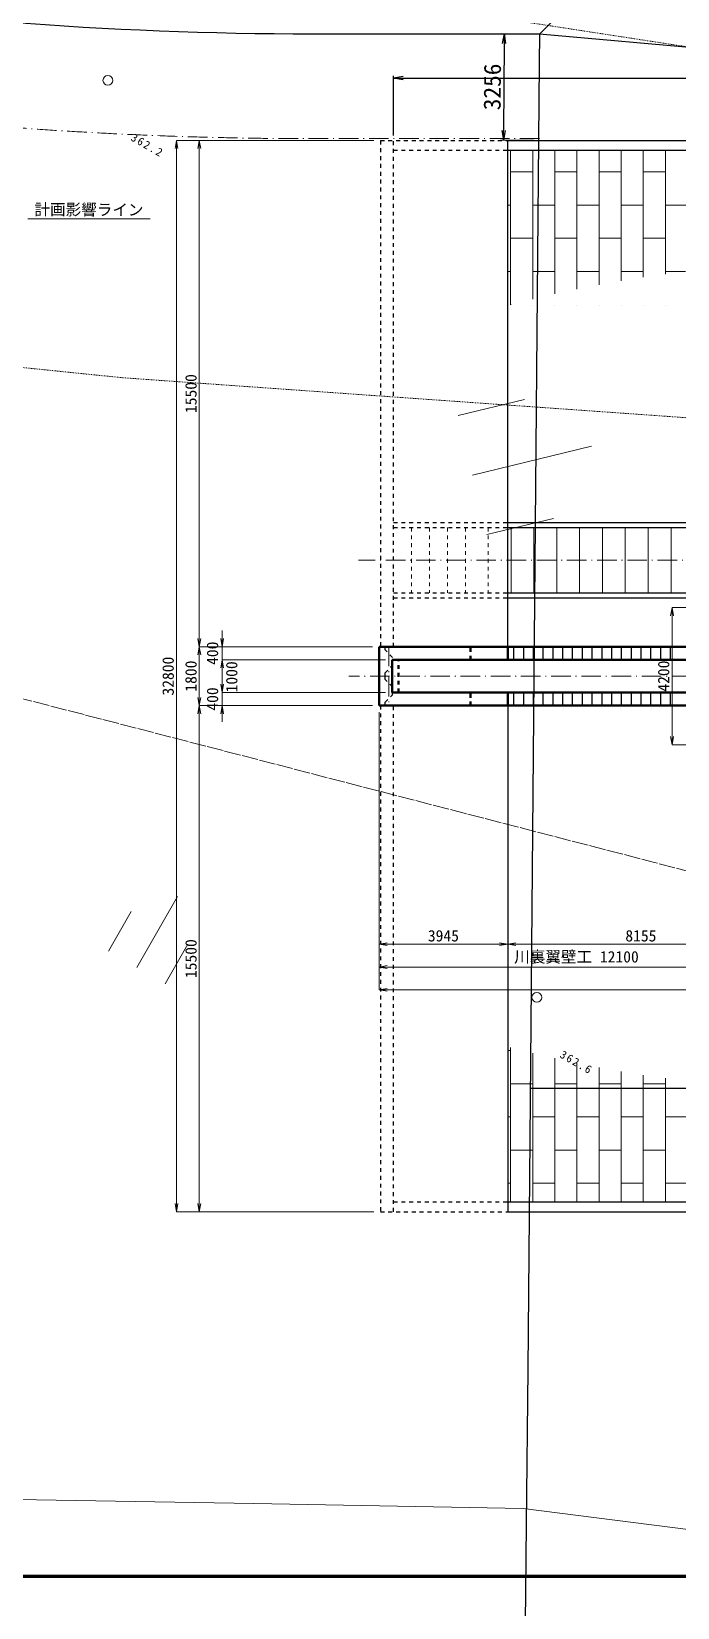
# Model space of a CAD drawing. Header units: millimetres. Extents: x 432273 to 1023813, y -32657 to 705940.
# Drawn here: x 720076 to 739868, y 376520 to 424771 of the extents above; entities that cross this region are included whole.
import ezdxf
from ezdxf.enums import TextEntityAlignment as Align

# ---------------------------------------------------------------- set-up
doc = ezdxf.new("R2010")
doc.units = ezdxf.units.MM
doc.header["$LTSCALE"] = 100
doc.header["$PDSIZE"] = 300
for name, pattern in [('56301', [0.5, 0.25, -0.25]), ('57103', [5.5, 5, -0.5]), ('SXF_一点短鎖線', [9.25, 6, -1.5, 0.25, -1.5]), ('SXF_跳び破線', [12, 6, -6])]:
    doc.linetypes.add(name, pattern=pattern)
doc.layers.get('Defpoints').update_dxf_attribs({"color": 153})
for name, color, linetype, lineweight in [('D-BGD', 7, 'Continuous', 13), ('D-BMK', 2, 'SXF_一点短鎖線', 13), ('D-BYP-STR1', 2, 'Continuous', 13), ('D-BYP-STR2', 6, 'Continuous', 25), ('D-BYP-STR3', 3, 'Continuous', 25), ('D-BYP-STR4', 6, 'Continuous', 25), ('D-STR', 1, 'Continuous', 50), ('D-STR-DIM', 7, 'Continuous', 13), ('D-STR-HTXT', 7, 'Continuous', 13), ('D-STR-TXT', 7, 'Continuous', 13), ('D-TTL', 2, 'Continuous', 140), ('●予備設計_LP横断', 7, 'Continuous', 13)]:
    doc.layers.add(name, color=color, linetype=linetype, lineweight=lineweight)
doc.layers.add('D-WORK2', color=11, linetype='Continuous', plot=False)
doc.styles.add('MS ゴシック', font='MS Gothic.ttf')
doc.styles.add('YOKO_GOTHIC', font='MS Gothic.ttf')
doc.dimstyles.new('DIM-100-F', dxfattribs={"dimscale": 100, "dimtxt": 3.5, "dimasz": 2.5, "dimexe": 0, "dimexo": 2, "dimgap": 0.8, "dimtad": 1, "dimdec": 0, "dimzin": 0, "dimdsep": 46, "dimtxsty": 'MS ゴシック', "dimblk": 'OPEN', "dimcen": 0.1, "dimclrd": 256, "dimclre": 256, "dimclrt": 256, "dimaunit": 1, "dimadec": 4, "dimazin": 0, "dimtfac": 1, "dimtdec": 0, "dimtmove": 2, "dimatfit": 3, "dimldrblk": 'OPEN', "dimfxl": 1, "dimtolj": 1, "dimtzin": 0, "dimlwd": -1, "dimlwe": -1, "dimarcsym": 2})
doc.dimstyles.new('S150', dxfattribs={"dimscale": 150, "dimtxt": 3.5, "dimasz": 2, "dimexe": 0.5, "dimexo": 1, "dimgap": 0.6, "dimtad": 1, "dimdec": 0, "dimdsep": 46, "dimtxsty": 'YOKO_GOTHIC', "dimblk": 'OPEN', "dimcen": 2.5, "dimclrd": 256, "dimclre": 256, "dimclrt": 256, "dimadec": 0, "dimazin": 0, "dimtfac": 1, "dimtdec": 0, "dimtix": 1, "dimtmove": 2, "dimatfit": 3, "dimldrblk": 'OPEN', "dimfxl": 1, "dimlwd": -1, "dimlwe": -1, "dimarcsym": 0})

# ---------------------------------------------------------------- blocks, each defined once
blk = doc.blocks.new('_Open')
at = {"color": 0, "linetype": 'ByBlock', "lineweight": -2}
for p, q in [((-1, 0.17), (0, 0)), ((-1, -0.17), (0, 0)), ((0, 0), (-1, 0))]:
    blk.add_line(p, q, dxfattribs=at)
blk = doc.blocks.new('*D252')
at = {"layer": 'D-STR-DIM', "ltscale": 0.2, "transparency": 16777216}
for p, q in [((730723, 403935), (730723, 396128)), ((742823, 402735), (742823, 396128)), ((742573, 396128), (730973, 396128))]:
    blk.add_line(p, q, dxfattribs=at)
at = {"layer": 'Defpoints', "color": 0, "ltscale": 0.2, "transparency": 16777216}
for p in [(730723, 404135), (742823, 402935), (730723, 396128)]:
    blk.add_point(p, dxfattribs=at)
at = {"layer": 'D-STR-DIM', "ltscale": 0.2, "transparency": 16777216, "xscale": 250, "yscale": 250, "zscale": 250, "rotation": 180}
blk.add_blockref('_Open', (730723, 396128), dxfattribs=at)
at = {"layer": 'D-STR-DIM', "ltscale": 0.2, "transparency": 16777216, "xscale": 250, "yscale": 250, "zscale": 250}
blk.add_blockref('_Open', (742823, 396128), dxfattribs=at)
at = {"layer": 'D-STR-DIM', "ltscale": 0.2, "transparency": 16777216, "insert": (736773, 396421), "char_height": 350, "attachment_point": 5, "style": 'MS ゴシック'}
blk.add_mtext('\\A1;川裏翼壁工 12100', dxfattribs=at)
blk = doc.blocks.new('*D71')
at = {"layer": 'D-STR-DIM', "ltscale": 0.2, "transparency": 16777216}
for p, q in [((730723, 403935), (730723, 396828)), ((734668, 403935), (734668, 396828)), ((730973, 396828), (734418, 396828))]:
    blk.add_line(p, q, dxfattribs=at)
at = {"layer": 'Defpoints', "color": 0, "ltscale": 0.2, "transparency": 16777216}
for p in [(730723, 404135), (734668, 404135), (734668, 396828)]:
    blk.add_point(p, dxfattribs=at)
at = {"layer": 'D-STR-DIM', "ltscale": 0.2, "transparency": 16777216, "xscale": 250, "yscale": 250, "zscale": 250, "rotation": 180}
blk.add_blockref('_Open', (730723, 396828), dxfattribs=at)
at = {"layer": 'D-STR-DIM', "ltscale": 0.2, "transparency": 16777216, "xscale": 250, "yscale": 250, "zscale": 250}
blk.add_blockref('_Open', (734668, 396828), dxfattribs=at)
at = {"layer": 'D-STR-DIM', "ltscale": 0.2, "transparency": 16777216, "insert": (732696, 397083), "char_height": 350, "attachment_point": 5, "style": 'MS ゴシック'}
blk.add_mtext('\\A1;3945', dxfattribs=at)
blk = doc.blocks.new('*D77')
at = {"layer": 'D-STR-DIM', "ltscale": 0.2, "transparency": 16777216}
for p, q in [((730923, 405535), (725918, 405535)), ((725918, 405285), (725918, 404785)), ((730923, 404535), (725918, 404535))]:
    blk.add_line(p, q, dxfattribs=at)
at = {"layer": 'Defpoints', "color": 0, "ltscale": 0.2, "transparency": 16777216}
for p in [(731123, 405535), (725918, 404535), (731123, 404535)]:
    blk.add_point(p, dxfattribs=at)
at = {"layer": 'D-STR-DIM', "ltscale": 0.2, "transparency": 16777216, "xscale": 250, "yscale": 250, "zscale": 250}
for p, rotation in [((725918, 405535), 90), ((725918, 404535), 270)]:
    blk.add_blockref('_Open', p, dxfattribs=dict(at, rotation=rotation))
at = {"layer": 'D-STR-DIM', "ltscale": 0.2, "transparency": 16777216, "insert": (726211, 405013), "char_height": 350, "attachment_point": 5, "rotation": 90, "style": 'MS ゴシック'}
blk.add_mtext('\\A1;1000', dxfattribs=at)
blk = doc.blocks.new('*D78')
at = {"layer": 'D-STR-DIM', "ltscale": 0.2, "transparency": 16777216}
for p, q in [((725918, 404785), (725918, 405035)), ((730923, 404535), (725918, 404535)), ((725918, 404535), (725918, 404135)), ((730523, 404135), (725918, 404135)), ((725918, 403885), (725918, 403635))]:
    blk.add_line(p, q, dxfattribs=at)
at = {"layer": 'Defpoints', "color": 0, "ltscale": 0.2, "transparency": 16777216}
for p in [(731123, 404535), (725918, 404135), (730723, 404135)]:
    blk.add_point(p, dxfattribs=at)
at = {"layer": 'D-STR-DIM', "ltscale": 0.2, "transparency": 16777216, "xscale": 250, "yscale": 250, "zscale": 250}
for p, rotation in [((725918, 404535), 270), ((725918, 404135), 90)]:
    blk.add_blockref('_Open', p, dxfattribs=dict(at, rotation=rotation))
at = {"layer": 'D-STR-DIM', "ltscale": 0.2, "transparency": 16777216, "insert": (725623, 404335), "char_height": 350, "attachment_point": 5, "rotation": 90, "style": 'MS ゴシック'}
blk.add_mtext('\\A1;400', dxfattribs=at)
blk = doc.blocks.new('*D79')
at = {"layer": 'D-STR-DIM', "ltscale": 0.2, "transparency": 16777216}
for p, q in [((730523, 405935), (725218, 405935)), ((725218, 405685), (725218, 404385)), ((730523, 404135), (725218, 404135))]:
    blk.add_line(p, q, dxfattribs=at)
at = {"layer": 'Defpoints', "color": 0, "ltscale": 0.2, "transparency": 16777216}
for p in [(730723, 405935), (725218, 404135), (730723, 404135)]:
    blk.add_point(p, dxfattribs=at)
at = {"layer": 'D-STR-DIM', "ltscale": 0.2, "transparency": 16777216, "xscale": 250, "yscale": 250, "zscale": 250}
for p, rotation in [((725218, 405935), 90), ((725218, 404135), 270)]:
    blk.add_blockref('_Open', p, dxfattribs=dict(at, rotation=rotation))
at = {"layer": 'D-STR-DIM', "ltscale": 0.2, "transparency": 16777216, "insert": (724963, 405035), "char_height": 350, "attachment_point": 5, "rotation": 90, "style": 'MS ゴシック'}
blk.add_mtext('\\A1;1800', dxfattribs=at)
blk = doc.blocks.new('*D80')
at = {"layer": 'D-STR-DIM', "ltscale": 0.2, "transparency": 16777216}
for p, q in [((725918, 406185), (725918, 406435)), ((730523, 405935), (725918, 405935)), ((725918, 405935), (725918, 405535)), ((730923, 405535), (725918, 405535)), ((725918, 405285), (725918, 405035))]:
    blk.add_line(p, q, dxfattribs=at)
at = {"layer": 'Defpoints', "color": 0, "ltscale": 0.2, "transparency": 16777216}
for p in [(730723, 405935), (725918, 405535), (731123, 405535)]:
    blk.add_point(p, dxfattribs=at)
at = {"layer": 'D-STR-DIM', "ltscale": 0.2, "transparency": 16777216, "xscale": 250, "yscale": 250, "zscale": 250}
for p, rotation in [((725918, 405935), 270), ((725918, 405535), 90)]:
    blk.add_blockref('_Open', p, dxfattribs=dict(at, rotation=rotation))
at = {"layer": 'D-STR-DIM', "ltscale": 0.2, "transparency": 16777216, "insert": (725623, 405735), "char_height": 350, "attachment_point": 5, "rotation": 90, "style": 'MS ゴシック'}
blk.add_mtext('\\A1;400', dxfattribs=at)
blk = doc.blocks.new('*D118')
at = {"layer": 'D-STR-DIM', "ltscale": 0.2, "transparency": 16777216}
for p, q in [((742623, 407135), (739700, 407135)), ((739700, 406885), (739700, 403185)), ((742623, 402935), (739700, 402935))]:
    blk.add_line(p, q, dxfattribs=at)
at = {"layer": 'Defpoints', "color": 0, "ltscale": 0.2, "transparency": 16777216}
for p in [(742823, 407135), (739700, 402935), (742823, 402935)]:
    blk.add_point(p, dxfattribs=at)
at = {"layer": 'D-STR-DIM', "ltscale": 0.2, "transparency": 16777216, "xscale": 250, "yscale": 250, "zscale": 250}
for p, rotation in [((739700, 407135), 90), ((739700, 402935), 270)]:
    blk.add_blockref('_Open', p, dxfattribs=dict(at, rotation=rotation))
at = {"layer": 'D-STR-DIM', "ltscale": 0.2, "transparency": 16777216, "insert": (739445, 405035), "char_height": 350, "attachment_point": 5, "rotation": 90, "style": 'MS ゴシック'}
blk.add_mtext('\\A1;4200', dxfattribs=at)
blk = doc.blocks.new('*D130')
at = {"layer": 'D-STR-DIM', "ltscale": 0.2, "transparency": 16777216}
for p, q in [((734668, 403935), (734668, 396828)), ((742823, 402735), (742823, 396828)), ((734918, 396828), (742573, 396828))]:
    blk.add_line(p, q, dxfattribs=at)
at = {"layer": 'Defpoints', "color": 0, "ltscale": 0.2, "transparency": 16777216}
for p in [(734668, 404135), (742823, 402935), (742823, 396828)]:
    blk.add_point(p, dxfattribs=at)
at = {"layer": 'D-STR-DIM', "ltscale": 0.2, "transparency": 16777216, "xscale": 250, "yscale": 250, "zscale": 250, "rotation": 180}
blk.add_blockref('_Open', (734668, 396828), dxfattribs=at)
at = {"layer": 'D-STR-DIM', "ltscale": 0.2, "transparency": 16777216, "xscale": 250, "yscale": 250, "zscale": 250}
blk.add_blockref('_Open', (742823, 396828), dxfattribs=at)
at = {"layer": 'D-STR-DIM', "ltscale": 0.2, "transparency": 16777216, "insert": (738746, 397083), "char_height": 350, "attachment_point": 5, "style": 'MS ゴシック'}
blk.add_mtext('\\A1;8155', dxfattribs=at)
blk = doc.blocks.new('*D277')
at = {"layer": 'D-STR-DIM', "ltscale": 0.2, "transparency": 16777216}
for p, q in [((730723, 403935), (730723, 395428)), ((764485, 401793), (764485, 395428)), ((730973, 395428), (764235, 395428))]:
    blk.add_line(p, q, dxfattribs=at)
at = {"layer": 'Defpoints', "color": 0, "ltscale": 0.2, "transparency": 16777216}
for p in [(730723, 404135), (764485, 401993), (764485, 395428)]:
    blk.add_point(p, dxfattribs=at)
at = {"layer": 'D-STR-DIM', "ltscale": 0.2, "transparency": 16777216, "xscale": 250, "yscale": 250, "zscale": 250, "rotation": 180}
blk.add_blockref('_Open', (730723, 395428), dxfattribs=at)
at = {"layer": 'D-STR-DIM', "ltscale": 0.2, "transparency": 16777216, "xscale": 250, "yscale": 250, "zscale": 250}
blk.add_blockref('_Open', (764485, 395428), dxfattribs=at)
at = {"layer": 'D-STR-DIM', "ltscale": 0.2, "transparency": 16777216, "insert": (748054, 395683), "char_height": 350, "attachment_point": 5, "style": 'MS ゴシック'}
blk.add_mtext('\\A1;33762', dxfattribs=at)
blk = doc.blocks.new('*D86')
at = {"layer": 'D-STR-DIM', "ltscale": 0.2, "transparency": 16777216}
for p, q in [((730568, 421435), (725218, 421435)), ((725218, 406185), (725218, 421185)), ((730523, 405935), (725218, 405935))]:
    blk.add_line(p, q, dxfattribs=at)
at = {"layer": 'Defpoints', "color": 0, "ltscale": 0.2, "transparency": 16777216}
for p in [(725218, 421435), (730768, 421435), (730723, 405935)]:
    blk.add_point(p, dxfattribs=at)
at = {"layer": 'D-STR-DIM', "ltscale": 0.2, "transparency": 16777216, "xscale": 250, "yscale": 250, "zscale": 250}
for p, rotation in [((725218, 421435), 90), ((725218, 405935), 270)]:
    blk.add_blockref('_Open', p, dxfattribs=dict(at, rotation=rotation))
at = {"layer": 'D-STR-DIM', "ltscale": 0.2, "transparency": 16777216, "insert": (724963, 413685), "char_height": 350, "attachment_point": 5, "rotation": 90, "style": 'MS ゴシック'}
blk.add_mtext('\\A1;15500', dxfattribs=at)
blk = doc.blocks.new('*D87')
at = {"layer": 'D-STR-DIM', "ltscale": 0.2, "transparency": 16777216}
for p, q in [((730523, 404135), (725218, 404135)), ((725218, 403885), (725218, 388885)), ((730568, 388635), (725218, 388635))]:
    blk.add_line(p, q, dxfattribs=at)
at = {"layer": 'Defpoints', "color": 0, "ltscale": 0.2, "transparency": 16777216}
for p in [(730723, 404135), (725218, 388635), (730768, 388635)]:
    blk.add_point(p, dxfattribs=at)
at = {"layer": 'D-STR-DIM', "ltscale": 0.2, "transparency": 16777216, "xscale": 250, "yscale": 250, "zscale": 250}
for p, rotation in [((725218, 404135), 90), ((725218, 388635), 270)]:
    blk.add_blockref('_Open', p, dxfattribs=dict(at, rotation=rotation))
at = {"layer": 'D-STR-DIM', "ltscale": 0.2, "transparency": 16777216, "insert": (724963, 396385), "char_height": 350, "attachment_point": 5, "rotation": 90, "style": 'MS ゴシック'}
blk.add_mtext('\\A1;15500', dxfattribs=at)
blk = doc.blocks.new('*D253')
at = {"layer": 'Defpoints', "ltscale": 0.01, "transparency": 16777216}
for p, q in [((731168, 421585), (731168, 423414)), ((731468, 423339), (754769, 423339)), ((755069, 421585), (755069, 423414))]:
    blk.add_line(p, q, dxfattribs=at)
at = {"layer": 'Defpoints', "color": 0, "ltscale": 0.01, "transparency": 16777216}
for p in [(755069, 423339), (731168, 421435), (755069, 421435)]:
    blk.add_point(p, dxfattribs=at)
at = {"layer": 'Defpoints', "ltscale": 0.01, "transparency": 16777216, "xscale": 300, "yscale": 300, "zscale": 300, "rotation": 180}
blk.add_blockref('_Open', (731168, 423339), dxfattribs=at)
at = {"layer": 'Defpoints', "ltscale": 0.01, "transparency": 16777216, "xscale": 300, "yscale": 300, "zscale": 300}
blk.add_blockref('_Open', (755069, 423339), dxfattribs=at)
at = {"layer": 'Defpoints', "ltscale": 0.01, "transparency": 16777216, "insert": (743119, 423691), "char_height": 525, "attachment_point": 5, "style": 'YOKO_GOTHIC'}
blk.add_mtext('23901', dxfattribs=at)
blk = doc.blocks.new('M6334')
at = {"layer": '●予備設計_LP横断', "linetype": 'Continuous', "lineweight": 9}
for p, q in [((0, -1.25), (0, 1.25)), ((-1, -1.25), (-1, 0.15)), ((1, -1.25), (1, 0.15))]:
    blk.add_line(p, q, dxfattribs=at)
blk = doc.blocks.new('M7312')
at = {"layer": '●予備設計_LP横断', "linetype": 'Continuous', "lineweight": 20}
blk.add_circle((0, -0.001), 0.15, dxfattribs=at)
blk = doc.blocks.new('21311212131313131')
at = {"layer": 'D-BGD', "linetype": 'Continuous'}
for p, q in [((2622372.2966, -1257923.3081), (2621410.8681, -1254298.362)), ((2624185.6468, -1257443.074), (2623647.2435, -1255413.1936)), ((2620560.3038, -1258403.1451), (2620022.7777, -1256373.7449))]:
    blk.add_line(p, q, dxfattribs=at)
at = {"layer": 'D-BGD', "linetype": 'Continuous', "elevation": 362999.9804, "flags": 128}
blk.add_lwpolyline([(2658079.1672, -1299671.6873), (2656262.6393, -1296692.4454), (2654780.6646, -1294187.0602), (2653869.9155, -1292025.1663), (2653488.2145, -1289656.9763), (2654051.4251, -1279725.4743), (2653991.291, -1263964.5855), (2653973.6396, -1255714.7253), (2654818.213, -1247745.3526), (2654928.5825, -1245815.266), (2654579.9115, -1245335.9608), (2653589.4735, -1244977.3043), (2638376.1595, -1244405.7899), (2633206.8406, -1244212.8207), (2625279.8702, -1244032.1614), (2608243.1191, -1245581.5745), (2597180.6312, -1246126.3782), (2588288.9169, -1246687.5849), (2584756.2682, -1247153.4619), (2582338.6615, -1247335.9646)], dxfattribs=at)
at = {"layer": 'D-BGD', "linetype": '57103', "elevation": 362499.9804, "flags": 128}
blk.add_lwpolyline([(2831012.6992, -1366123.2899), (2830752.2493, -1366154.4276), (2817077.7037, -1367428.5261), (2817043.5489, -1371085.3121), (2800207.9036, -1371440.6141), (2799994.1847, -1372636.9406), (2776188.712, -1374016.162), (2775439.0128, -1371543.4193), (2750086.3378, -1373935.0471), (2749572.1162, -1368612.2934), (2767724.0888, -1366786.2815), (2768644.8509, -1365982.6091), (2769194.4264, -1364557.7199), (2768875.4727, -1347803.535), (2768180.9353, -1342708.1207), (2767141.3526, -1336662.8374), (2766760.6333, -1335953.0506), (2765614.9821, -1335693.5474), (2765578.7913, -1333389.9845), (2761377.2342, -1332830.7341), (2760777.9461, -1332519.762), (2760481.3032, -1332097.4398), (2760516.7091, -1322603.2023), (2758749.5119, -1322493.0815), (2758466.5756, -1330186.2156), (2758152.2307, -1332053.6601), (2757870.1753, -1333054.1114), (2757191.6182, -1334114.532), (2753108.7077, -1336605.9936), (2747273.5243, -1337889.6673), (2736108.5192, -1338723.7808), (2734122.6662, -1340795.6972), (2733859.6043, -1342319.5634), (2733114.1858, -1362394.5626), (2732547.413, -1363577.7402), (2730579.1033, -1364613.8452), (2728910.9854, -1365316.0896), (2727762.4303, -1365333.7295), (2726331.575, -1365048.6227), (2723144.6224, -1363237.8438), (2718074.1264, -1357543.567), (2715066.4632, -1354139.1209), (2712397.3067, -1349612.362), (2711122.4889, -1346026.762), (2709341.0676, -1344255.7988), (2708332.7143, -1343765.3507), (2706833.3742, -1343120.1219), (2704825.2364, -1342485.9281), (2701800.0816, -1342278.8343), (2694854.1425, -1342240.7748), (2692826.5406, -1342645.9009), (2691223.2868, -1343204.6683), (2688215.924, -1343889.7043), (2684776.2259, -1344947.9842), (2681195.4155, -1347319.8608), (2675268.4675, -1350370.5202), (2671310.4414, -1354074.9467), (2666753.1492, -1357924.4284), (2665147.7632, -1359513.7633), (2663987.5612, -1360468.9789), (2662795.2159, -1361097.6478), (2660669.8069, -1361425.2898), (2659029.8529, -1360878.6497), (2658044.7735, -1360460.2246), (2656538.5731, -1359290.2426), (2655578.5144, -1357695.3147), (2653179.7939, -1353453.4072), (2649363.7171, -1350330.3297), (2646086.6108, -1346722.5185), (2644548.623, -1345829.2648), (2639246.993, -1342387.7168), (2637490.1438, -1340413.5979), (2636977.8488, -1339160.6959), (2637145.5554, -1337469.4847), (2640167.9302, -1320784.2484), (2642105.7601, -1312948.2295), (2643536.402, -1309766.3628), (2647372.6459, -1303287.6772), (2647820.7291, -1301434.164), (2647826.4349, -1300571.9985), (2647644.2049, -1299805.3166), (2647324.3789, -1299512.8079), (2646435.8067, -1299134.674), (2644191.5378, -1299217.1216), (2631308.7427, -1304850.946), (2626711.1803, -1305960.5309), (2625121.1633, -1304854.1084), (2624541.5889, -1303497.1127), (2623950.9738, -1301739.6198), (2627616.8881, -1279538.9036), (2634115.1534, -1252099.7936), (2634700.6786, -1249716.1609), (2635003.7256, -1248296.2668), (2634878.7255, -1247002.2959), (2633658.7892, -1246256.9347)], dxfattribs=at)
at = {"layer": 'D-BGD', "linetype": '56301', "flags": 128}
for points in [[(2626362.9065, -1347299.1899), (2626867.152, -1342063.1473), (2627521.3121, -1332152.9334), (2627723.644, -1308515.5586), (2616035.8342, -1312836.9963), (2619617.3618, -1268701.3474), (2619762.0756, -1265813.0492), (2620656.2981, -1247906.9211)], [(2609499.4056, -1248811.5981), (2605278.001, -1280748.5359), (2603417.177, -1303435.809), (2602240.5127, -1317786.5835), (2589785.6757, -1322359.6045), (2589797.0185, -1310435.3126), (2580726.911, -1311532.7215), (2563119.8363, -1313663.7083), (2554093.9974, -1313836.8395), (2549130.5967, -1323567.7677), (2546503.9745, -1330804.4086), (2544901.6984, -1335218.1809)]]:
    blk.add_lwpolyline(points, dxfattribs=at)
at = {"layer": 'D-BYP-STR2'}
for p, q in [((2641100.4164, -1255764.1255), (2640626.9081, -1233025.1591)), ((2610382.2517, -1233712.8606), (2608833.4631, -1256149.3365)), ((2589334.9906, -1237692.9359), (2608833.4631, -1256149.3365))]:
    blk.add_line(p, q, dxfattribs=at)
at = {"layer": 'D-BYP-STR2', "flags": 128}
blk.add_lwpolyline([(2609723.4346, -1256138.7036), (2629722.7948, -1255899.7631), (2649722.1657, -1255661.3418), (2654475.1154, -1255609.4417)], dxfattribs=at)
at = {"layer": 'D-BYP-STR2', "linetype": 'Continuous', "flags": 128}
for points in [[(2654475.1154, -1255609.4417), (2665551.8048, -1255488.4893)], [(2608833.4631, -1256149.3365), (2609723.4346, -1256138.7036)]]:
    blk.add_lwpolyline(points, dxfattribs=at)
at = {"layer": 'D-BYP-STR2', "flags": 128}
blk.add_lwpolyline([(2608833.4631, -1256149.3365), (2608978.4359, -1263111.2655, -0.0787115282), (2603914.9866, -1300036.1224), (2598067.2639, -1319393.3561)], format="xyb", dxfattribs=at)
at = {"layer": 'D-STR-TXT'}
blk.add_line((2627673.1793, -1259974.3175), (2627431.6772, -1248376.8317), dxfattribs=at)
at = {"layer": 'D-BGD', "linetype": 'Continuous', "lineweight": 20, "xscale": 1000, "yscale": 1000, "zscale": 1000, "rotation": 61.30205960440028}
for p in [(2638319.2961, -1255617.719, 362555.9804), (2610523.5298, -1269342.2937, 362163.9804)]:
    blk.add_blockref('M7312', p, dxfattribs=at)
at = {"layer": 'D-BGD', "linetype": 'Continuous', "lineweight": 9, "xscale": 1000, "yscale": 1000, "zscale": 1000, "rotation": 61.30205960440028}
blk.add_blockref('M6334', (2636562.1207, -1267290.8207), dxfattribs=at)
at = {"layer": 'D-BGD', "linetype": 'Continuous', "char_height": 250, "attachment_point": 7, "rotation": 61.3020596, "line_spacing_factor": 0.722892, "style": 'MS ゴシック'}
for s, insert in [('\\T1.287;362.6', (2640132.5582, -1254900.3088, 362555.9804)), ('\\T1.284;362.2', (2612336.792, -1268624.8835, 362163.9804))]:
    blk.add_mtext(s, dxfattribs=dict(at, insert=insert))
blk = doc.blocks.new('*D110')
at = {"layer": 'D-STR-DIM', "ltscale": 0.2, "transparency": 16777216}
for p, q in [((730568, 421435), (724518, 421435)), ((724518, 388885), (724518, 421185)), ((730568, 388635), (724518, 388635))]:
    blk.add_line(p, q, dxfattribs=at)
at = {"layer": 'Defpoints', "color": 0, "ltscale": 0.2, "transparency": 16777216}
for p in [(724518, 421435), (730768, 421435), (730768, 388635)]:
    blk.add_point(p, dxfattribs=at)
at = {"layer": 'D-STR-DIM', "ltscale": 0.2, "transparency": 16777216, "xscale": 250, "yscale": 250, "zscale": 250}
for p, rotation in [((724518, 421435), 90), ((724518, 388635), 270)]:
    blk.add_blockref('_Open', p, dxfattribs=dict(at, rotation=rotation))
at = {"layer": 'D-STR-DIM', "ltscale": 0.2, "transparency": 16777216, "insert": (724263, 405035), "char_height": 350, "attachment_point": 5, "rotation": 90, "style": 'MS ゴシック'}
blk.add_mtext('\\A1;32800', dxfattribs=at)
blk = doc.blocks.new('*D143')
at = {"layer": 'D-WORK2', "ltscale": 1500, "transparency": 16777216}
for p, q in [((735491, 424692), (734488, 424701)), ((734560, 424400), (734537, 421744)), ((735462, 421436), (734459, 421445))]:
    blk.add_line(p, q, dxfattribs=at)
at = {"layer": 'Defpoints', "color": 0, "ltscale": 1500, "transparency": 16777216}
for p in [(735641, 424691), (734534, 421444), (735612, 421435)]:
    blk.add_point(p, dxfattribs=at)
at = {"layer": 'D-WORK2', "ltscale": 1500, "transparency": 16777216, "xscale": 299.9999999999999, "yscale": 299.9999999999999, "zscale": 299.9999999999999}
for p, rotation in [((734563, 424700), 89.49156840343505), ((734534, 421444), 269.4915684034351)]:
    blk.add_blockref('_Open', p, dxfattribs=dict(at, rotation=rotation))
at = {"layer": 'D-WORK2', "ltscale": 1500, "transparency": 16777216, "insert": (734196, 423075), "char_height": 525, "attachment_point": 5, "rotation": 89.4916, "style": 'YOKO_GOTHIC'}
blk.add_mtext('3256', dxfattribs=at)

msp = doc.modelspace()

# ---------------------------------------------------------------- hatches: boundary and pattern name
at = {"layer": 'D-BYP-STR1'}
h = msp.add_hatch(dxfattribs=at)
h.set_pattern_fill('AR-BRSTD', color=256, scale=10, angle=90)
h.set_pattern_definition([(90, (74271.6, 1135736.43), (-677.418, 4e-14), []), (180, (74271.6, 1135736.4), (-677.418, -1016), [677.418, -677.418])])
edge = h.paths.add_edge_path()
edge.add_line((734668.4, 421134.8), (734668.4, 416382.9))
edge.add_arc((744868.5, 377819.9), 39889.2, 75.18429, 104.81571, ccw=False)
edge.add_line((755068.6, 416382.9), (755068.6, 421134.8))
edge.add_line((755068.6, 421134.8), (734668.4, 421134.8))
h = msp.add_hatch(dxfattribs=at)
h.set_pattern_fill('AR-BRSTD', color=256, scale=10, angle=90)
h.set_pattern_definition([(90, (74271.6, 1134236.43), (-677.418, 4e-14), []), (180, (74271.6, 1134236.4), (-677.418, -1016), [677.418, -677.418])])
edge = h.paths.add_edge_path()
edge.add_line((734668.4, 388934.8), (734668.4, 393686.6))
edge.add_arc((744868.5, 432249.7), 39889.2, 255.18429, 284.81571)
edge.add_line((755068.6, 393686.6), (755068.6, 388934.8))
edge.add_line((755068.6, 388934.8), (734668.4, 388934.8))

# ---------------------------------------------------------------- linework, layer by layer
at = {"layer": 'D-BMK', "linetype": 'SXF_一点短鎖線'}
for p, q in [((759281.4, 408584.8, 354000), (730094.5, 408584.8, 354000)), ((731022.9, 405934.8, 354000), (731022.9, 404134.8, 354000)), ((810597.2, 405034.8, 354000), (729800.3, 405034.8, 354000))]:
    msp.add_line(p, q, dxfattribs=at)
at = {"layer": 'D-BMK', "linetype": 'SXF_一点短鎖線', "elevation": 354000, "flags": 128}
msp.add_lwpolyline([(735641.3, 421490.8), (728677.9, 421490.8, -0.0787115), (690877.5, 427478.5), (671646.2, 433728)], format="xyb", dxfattribs=at)
at = {"layer": 'D-BYP-STR1', "linetype": 'SXF_跳び破線', "ltscale": 0.2}
for p, q in [((731718.7, 409584.8, 354000), (731718.7, 407584.8, 354000)), ((732268.9, 409584.8, 354000), (732268.9, 407584.8, 354000)), ((732819.2, 409584.8, 354000), (732819.2, 407584.8, 354000)), ((733369.4, 409584.8, 354000), (733369.4, 407584.8, 354000)), ((734069.4, 409584.8, 354000), (734069.4, 407584.8, 354000))]:
    msp.add_line(p, q, dxfattribs=at)
at = {"layer": 'D-BYP-STR1', "ltscale": 0.2}
for p, q in [((734769.4, 409584.8, 354000), (734769.4, 407584.8, 354000)), ((735469.4, 409584.8, 354000), (735469.4, 407584.8, 354000)), ((736169.4, 409584.8, 354000), (736169.4, 407584.8, 354000)), ((736869.4, 409584.8, 354000), (736869.4, 407584.8, 354000)), ((737569.4, 409584.8, 354000), (737569.4, 407584.8, 354000)), ((738269.4, 409584.8, 354000), (738269.4, 407584.8, 354000)), ((738969.4, 409584.8, 354000), (738969.4, 407584.8, 354000)), ((739669.4, 409584.8, 354000), (739669.4, 407584.8, 354000))]:
    msp.add_line(p, q, dxfattribs=at)
at = {"layer": 'D-BYP-STR1', "linetype": 'Continuous', "lineweight": 25}
for p, q in [((734845.4, 405934.8, 354000), (734845.4, 405534.8, 354000)), ((735145.4, 405934.8, 354000), (735145.4, 405534.8, 354000)), ((735445.4, 405934.8, 354000), (735445.4, 405534.8, 354000)), ((735745.4, 405934.8, 354000), (735745.4, 405534.8, 354000)), ((736045.4, 405934.8, 354000), (736045.4, 405534.8, 354000)), ((736345.4, 405934.8, 354000), (736345.4, 405534.8, 354000)), ((736645.4, 405934.8, 354000), (736645.4, 405534.8, 354000)), ((736945.4, 405934.8, 354000), (736945.4, 405534.8, 354000)), ((737245.4, 405934.8, 354000), (737245.4, 405534.8, 354000)), ((737545.4, 405934.8, 354000), (737545.4, 405534.8, 354000)), ((737845.4, 405934.8, 354000), (737845.4, 405534.8, 354000)), ((738145.4, 405934.8, 354000), (738145.4, 405534.8, 354000)), ((738445.4, 405934.8, 354000), (738445.4, 405534.8, 354000)), ((738745.4, 405934.8, 354000), (738745.4, 405534.8, 354000)), ((739045.4, 405934.8, 354000), (739045.4, 405534.8, 354000)), ((739345.4, 405934.8, 354000), (739345.4, 405534.8, 354000)), ((739645.4, 405934.8, 354000), (739645.4, 405534.8, 354000)), ((734845.4, 404534.8, 354000), (734845.4, 404134.8, 354000)), ((735145.4, 404534.8, 354000), (735145.4, 404134.8, 354000)), ((735445.4, 404534.8, 354000), (735445.4, 404134.8, 354000)), ((735745.4, 404534.8, 354000), (735745.4, 404134.8, 354000)), ((736045.4, 404534.8, 354000), (736045.4, 404134.8, 354000)), ((736345.4, 404534.8, 354000), (736345.4, 404134.8, 354000)), ((736645.4, 404534.8, 354000), (736645.4, 404134.8, 354000)), ((736945.4, 404534.8, 354000), (736945.4, 404134.8, 354000)), ((737245.4, 404534.8, 354000), (737245.4, 404134.8, 354000)), ((737545.4, 404534.8, 354000), (737545.4, 404134.8, 354000)), ((737845.4, 404534.8, 354000), (737845.4, 404134.8, 354000)), ((738145.4, 404534.8, 354000), (738145.4, 404134.8, 354000)), ((738445.4, 404534.8, 354000), (738445.4, 404134.8, 354000)), ((738745.4, 404534.8, 354000), (738745.4, 404134.8, 354000)), ((739045.4, 404534.8, 354000), (739045.4, 404134.8, 354000)), ((739345.4, 404534.8, 354000), (739345.4, 404134.8, 354000)), ((739645.4, 404534.8, 354000), (739645.4, 404134.8, 354000))]:
    msp.add_line(p, q, dxfattribs=at)
at = {"layer": 'D-BYP-STR3', "linetype": 'SXF_跳び破線', "ltscale": 0.2}
for p, q in [((730768.4, 421434.8, 354000), (734664.9, 421434.8, 354000)), ((731168.4, 421134.8, 354000), (734664.9, 421134.8, 354000)), ((731168.4, 409734.8, 354000), (734668.4, 409734.8, 354000)), ((731168.4, 409584.8, 354000), (734668.4, 409584.8, 354000)), ((731168.4, 407584.8, 354000), (734668.4, 407584.8, 354000)), ((731168.4, 407434.8, 354000), (734668.4, 407434.8, 354000)), ((731168.4, 388934.8, 354000), (734664.9, 388934.8, 354000)), ((730768.4, 388634.8, 354000), (734664.9, 388634.8, 354000))]:
    msp.add_line(p, q, dxfattribs=at)
at = {"layer": 'D-BYP-STR3', "ltscale": 0.2}
for p, q in [((734664.9, 421434.8, 354000), (755069.3, 421434.8, 354000)), ((734668.4, 405934.8, 354000), (734668.4, 421434.8, 354000)), ((734664.9, 421134.8, 354000), (755069.3, 421134.8, 354000)), ((734668.4, 409734.8, 354000), (758598.6, 409734.8, 354000)), ((734668.4, 409584.8, 354000), (758098.6, 409584.8, 354000)), ((734668.4, 407584.8, 354000), (758098.6, 407584.8, 354000)), ((734668.4, 407434.8, 354000), (758598.6, 407434.8, 354000)), ((734668.4, 404134.8, 354000), (734668.4, 388634.8, 354000)), ((734664.9, 388934.8, 354000), (755069.3, 388934.8, 354000)), ((734664.9, 388634.8, 354000), (755069.3, 388634.8, 354000))]:
    msp.add_line(p, q, dxfattribs=at)
at = {"layer": 'D-BYP-STR3', "linetype": 'SXF_跳び破線', "ltscale": 0.2, "elevation": 354000}
for points in [[(730768.4, 421434.8), (730768.4, 405934.8), (731168.4, 405934.8), (731168.4, 421434.8)], [(731168.4, 388634.8), (731168.4, 404134.8), (730768.4, 404134.8), (730768.4, 388634.8)]]:
    msp.add_lwpolyline(points, dxfattribs=at)
at = {"layer": 'D-BYP-STR4', "linetype": 'SXF_跳び破線', "lineweight": 25, "ltscale": 0.2}
for points in [[(730907.9, 405034.8), (730907.9, 405134.8), (731137.9, 405364.8), (731137.9, 405604.8), (730907.9, 405834.8), (730907.9, 405934.8)], [(730907.9, 404134.8), (730907.9, 404234.8), (731137.9, 404464.8), (731137.9, 404704.8), (730907.9, 404934.8), (730907.9, 405034.8)]]:
    msp.add_lwpolyline(points, dxfattribs=at)
at = {"layer": 'D-STR'}
for p, q in [((742822.9, 405934.8, 354000), (730722.9, 405934.8, 354000)), ((730722.9, 405934.8, 354000), (730722.9, 404134.8, 354000)), ((734668.4, 405934.8, 354000), (734668.4, 405534.8, 354000)), ((742822.9, 405534.8, 354000), (731122.9, 405534.8, 354000)), ((731122.9, 405534.8, 354000), (731122.9, 404534.8, 354000)), ((742822.9, 404534.8, 354000), (731122.9, 404534.8, 354000)), ((734668.4, 404534.8, 354000), (734668.4, 404134.8, 354000)), ((742822.9, 404134.8, 354000), (730722.9, 404134.8, 354000))]:
    msp.add_line(p, q, dxfattribs=at)
at = {"layer": 'D-STR', "linetype": 'SXF_跳び破線', "ltscale": 0.2, "elevation": 354000}
msp.add_lwpolyline([(733522.9, 405534.8), (733522.9, 405934.8), (730722.9, 405934.8), (730722.9, 404134.8), (733522.9, 404134.8), (733522.9, 404534.8), (731322.9, 404534.8), (731322.9, 405534.8), (733522.9, 405534.8)], dxfattribs=at)
at = {"layer": 'D-STR-HTXT', "ltscale": 1500}
msp.add_line((719967.5, 419037.8, 354000), (723714.3, 419037.8, 354000), dxfattribs=at)
at = {"layer": 'D-TTL', "elevation": 354000}
msp.add_lwpolyline([(718577.1, 377464.7), (718577.1, 432464.7), (798577.1, 432464.7), (798577.1, 377464.7)], close=True, dxfattribs=at)

# ---------------------------------------------------------------- block references
at = {"layer": 'D-BGD', "linetype": '56301', "rotation": 268.807065034117}
msp.add_blockref('21311212131313131', (2045832.1, 3006806.9, 354000), dxfattribs=at)

# ---------------------------------------------------------------- texts
at = {"layer": 'D-STR-TXT', "style": 'MS ゴシック'}
msp.add_text('計画影響ライン', height=350, rotation=359.80039, dxfattribs=at).set_placement((721836.2, 419037.8, 354000), align=Align.BOTTOM_CENTER)

# ---------------------------------------------------------------- dimensions: what is measured, and where the dimension line sits
at = {"layer": 'D-STR-DIM', "ltscale": 0.2}
for base, p1, p2, picture, middle in [((724518, 421434.8, 354000), (730768.4, 388634.8, 354000), (730768.4, 421434.8, 354000), '*D110', (724263, 405034.8, 354000)), ((725218, 421434.8, 354000), (730722.9, 405934.8, 354000), (730768.4, 421434.8, 354000), '*D86', (724963, 413684.8, 354000)), ((739699.6, 402934.8, 354000), (742822.9, 407134.8, 354000), (742822.9, 402934.8, 354000), '*D118', (739444.6, 405034.8, 354000)), ((725918, 405534.8, 354000), (730722.9, 405934.8, 354000), (731122.9, 405534.8, 354000), '*D80', (725623, 405734.8, 354000)), ((725218, 404134.8, 354000), (730722.9, 405934.8, 354000), (730722.9, 404134.8, 354000), '*D79', (724963, 405034.8, 354000)), ((725918, 404134.8, 354000), (731122.9, 404534.8, 354000), (730722.9, 404134.8, 354000), '*D78', (725623, 404334.8, 354000)), ((725218, 388634.8, 354000), (730722.9, 404134.8, 354000), (730768.4, 388634.8, 354000), '*D87', (724963, 396384.8, 354000))]:
    dim = msp.add_linear_dim(base=base, p1=p1, p2=p2, angle=90, dimstyle='DIM-100-F', dxfattribs=at)
    dim.commit()
    dim.dimension.update_dxf_attribs({"geometry": picture, "text_midpoint": middle})
dim = msp.add_linear_dim(base=(725918, 404534.8, 354000), p1=(731122.9, 405534.8, 354000), p2=(731122.9, 404534.8, 354000), angle=90, dimstyle='DIM-100-F', dxfattribs=at)
dim.commit()
dim.dimension.update_dxf_attribs({"geometry": '*D77', "text_midpoint": (726211.2, 405013, 354000), "dimtype": 160})
dim = msp.add_linear_dim(base=(730722.9, 396128, 354000), p1=(742822.9, 402934.8, 354000), p2=(730722.9, 404134.8, 354000), text='川裏翼壁工 <>', dimstyle='DIM-100-F', dxfattribs=at)
dim.commit()
dim.dimension.update_dxf_attribs({"geometry": '*D252', "text_midpoint": (736772.9, 396421.2, 354000)})
for base, p1, p2, picture, middle in [((734668.4079, 396827.9974, 354000), (730722.9309, 404134.7872, 354000), (734668.4079, 404134.7872, 354000), '*D71', (732695.6694, 397082.9974, 354000)), ((742822.9309, 396827.9974, 354000), (734668.4079, 404134.7872, 354000), (742822.9309, 402934.7872, 354000), '*D130', (738745.6694, 397082.9974, 354000))]:
    dim = msp.add_linear_dim(base=base, p1=p1, p2=p2, dimstyle='DIM-100-F', dxfattribs=at)
    dim.commit()
    dim.dimension.update_dxf_attribs({"geometry": picture, "text_midpoint": middle})
dim = msp.add_linear_dim(base=(764484.9, 395428, 354000), p1=(730722.9, 404134.8, 354000), p2=(764484.9, 401992.8, 354000), dimstyle='DIM-100-F', dxfattribs=at)
dim.commit()
dim.dimension.update_dxf_attribs({"geometry": '*D277', "text_midpoint": (748053.9, 395683, 354000), "dimtype": 160})
at = {"layer": 'D-WORK2', "ltscale": 1500}
dim = msp.add_aligned_dim(p1=(735641.3, 424690.8, 354000), p2=(735612.4, 421434.8, 354000), distance=-1078.3, dimstyle='S150', override={"dimarcsym": 2}, dxfattribs=at)
dim.commit()
dim.dimension.update_dxf_attribs({"geometry": '*D143', "text_midpoint": (734196.1, 423075.5, 354000)})
at = {"layer": 'Defpoints', "ltscale": 0.01}
dim = msp.add_linear_dim(base=(755069.3, 423338.9, 354000), p1=(731168.4, 421434.8, 354000), p2=(755069.3, 421434.8, 354000), dimstyle='S150', dxfattribs=at)
dim.commit()
dim.dimension.update_dxf_attribs({"geometry": '*D253', "text_midpoint": (743118.9, 423691.4, 354000)})

doc.saveas('drawing.dxf')
